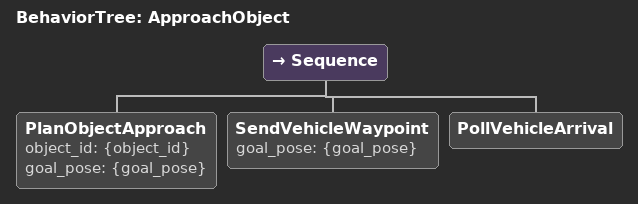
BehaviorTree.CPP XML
<root BTCPP_format="4" main_tree_to_execute="ApproachObject">
    <BehaviorTree ID="ApproachObject">
        <Sequence>
            <PlanObjectApproach object_id="{object_id}" goal_pose="{goal_pose}"/>
            <SendVehicleWaypoint goal_pose="{goal_pose}"/>
            <PollVehicleArrival/>
        </Sequence>
    </BehaviorTree>
</root>
